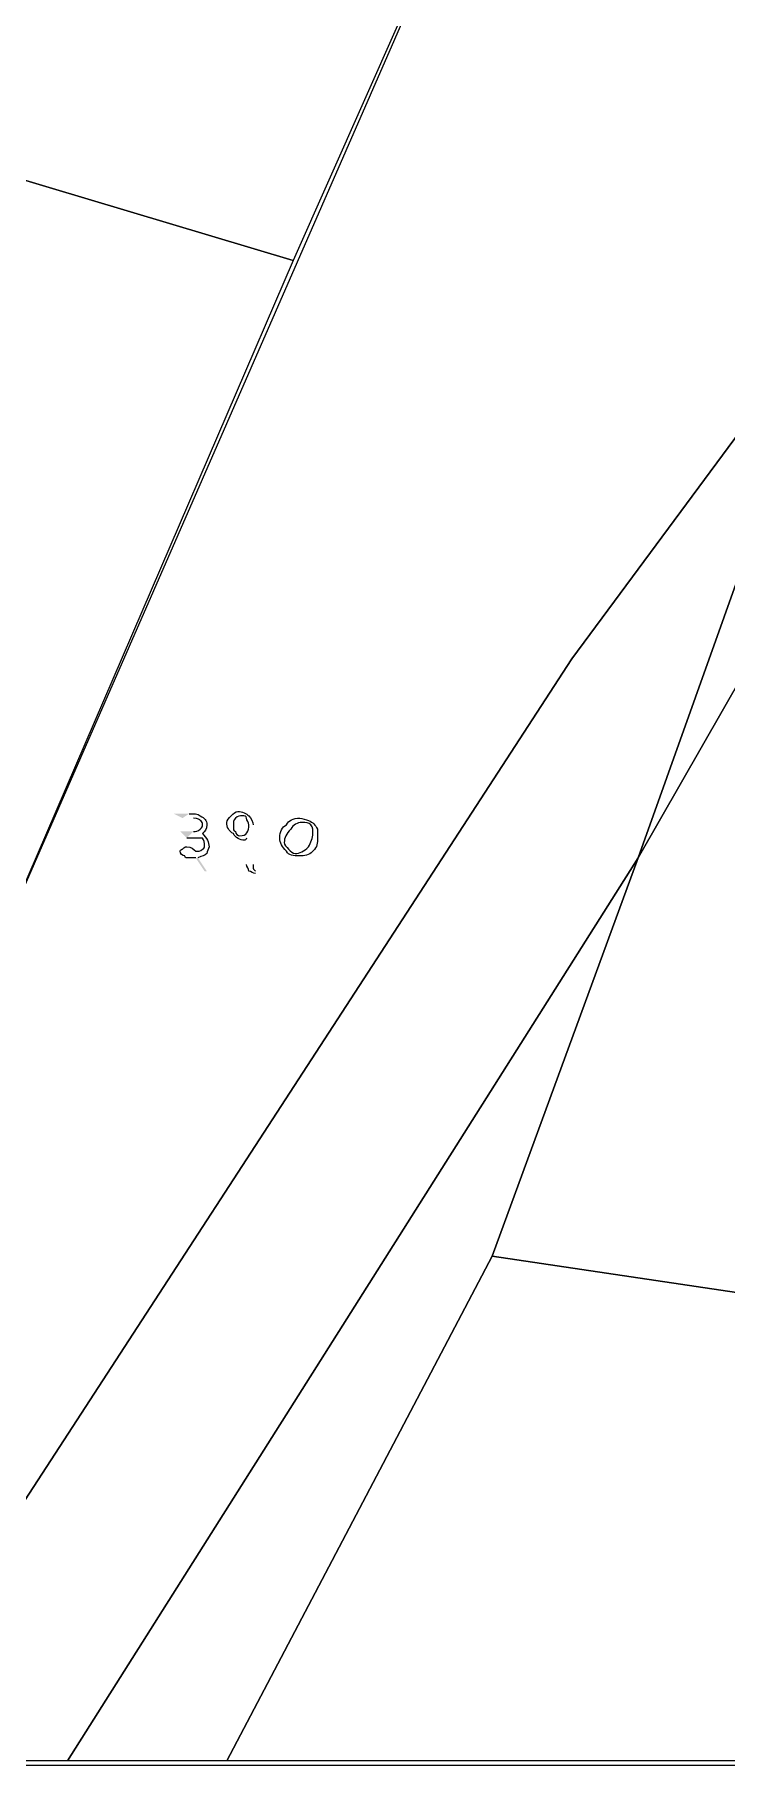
# Model space of a CAD drawing. Header units: inches. Extents: x -9985691 to 3643, y -3269800 to 4788.
# Drawn here: x -4983112 to -4982851, y -3261197 to -3260545 of the extents above; entities that cross this region are included whole.
import ezdxf

# ---------------------------------------------------------------- set-up
doc = ezdxf.new("R2010")
doc.units = ezdxf.units.IN
doc.header["$LTSCALE"] = 2
doc.header["$MEASUREMENT"] = 0
doc.layers.add('PDF_Geometry', color=7, linetype='CONTINUOUS')
doc.layers.add('PDF_Solid Fills', color=7, linetype='CONTINUOUS')

msp = doc.modelspace()

# ---------------------------------------------------------------- hatches: boundary and pattern name
at = {"layer": 'PDF_Solid Fills', "transparency": 33554559}
h = msp.add_hatch(color=256, dxfattribs=at)
h.paths.add_polyline_path([(-4983056.1, -3260840.48), (-4983059.43, -3260838.82), (-4983053.6, -3260838.82)], flags=0)
h.paths.add_polyline_path([(-4983050.26, -3260855.48), (-4983046.93, -3260860.48), (-4983047.76, -3260860.48), (-4983051.1, -3260855.48)], flags=0)
h.paths.add_polyline_path([(-4983054.43, -3260847.98), (-4983056.93, -3260845.48), (-4983051.93, -3260845.48)], flags=0)
h.paths.add_polyline_path([(-4983029.43, -3260842.98), (-4983029.43, -3260857.98)], flags=0)
h.paths.add_polyline_path([(-4983028.6, -3260860.48), (-4983028.6, -3260861.32)], flags=0)
h = msp.add_hatch(color=256, dxfattribs=at)
h.paths.add_polyline_path([(-4983056.1, -3260840.48), (-4983059.43, -3260838.82), (-4983053.6, -3260838.82)], flags=0)
h.paths.add_polyline_path([(-4983050.26, -3260855.48), (-4983046.93, -3260860.48), (-4983047.76, -3260860.48), (-4983051.1, -3260855.48)], flags=0)
h.paths.add_polyline_path([(-4983054.43, -3260847.98), (-4983056.93, -3260845.48), (-4983051.93, -3260845.48)], flags=0)
h.paths.add_polyline_path([(-4983029.43, -3260842.98), (-4983029.43, -3260857.98)], flags=0)
h.paths.add_polyline_path([(-4983028.6, -3260860.48), (-4983028.6, -3260861.32)], flags=0)

# ---------------------------------------------------------------- linework, layer by layer
at = {"layer": 'PDF_Geometry', "lineweight": 13}
msp.add_lwpolyline([(-4983670.26, -3257525.48), (-4979932.76, -3257525.48), (-4979932.76, -3261197.15), (-4983670.26, -3261197.15)], close=True, dxfattribs=at)
at = {"layer": 'PDF_Geometry', "lineweight": 9}
for points in [[(-4982779.43, -3260565.48), (-4982809.43, -3260645.48), (-4982909.43, -3260780.48), (-4983179.43, -3261195.48), (-4983284.43, -3261195.48), (-4983139.43, -3260920.48), (-4982894.43, -3260360.48), (-4982889.43, -3260355.48), (-4982829.43, -3260215.48), (-4982819.43, -3260210.48), (-4982629.43, -3260170.48), (-4982739.43, -3260455.48)], [(-4982779.43, -3260565.48), (-4982809.43, -3260645.48), (-4982909.43, -3260780.48), (-4983179.43, -3261195.48), (-4983284.43, -3261195.48), (-4983139.43, -3260920.48), (-4982894.43, -3260360.48), (-4982889.43, -3260355.48), (-4982829.43, -3260215.48), (-4982819.43, -3260210.48), (-4982629.43, -3260170.48), (-4982739.43, -3260455.48)], [(-4982779.43, -3260565.48), (-4982809.43, -3260645.48), (-4982909.43, -3260780.48), (-4983179.43, -3261195.48), (-4983284.43, -3261195.48), (-4983139.43, -3260920.48), (-4982894.43, -3260360.48), (-4982889.43, -3260355.48), (-4982829.43, -3260215.48), (-4982819.43, -3260210.48), (-4982629.43, -3260170.48), (-4982739.43, -3260455.48)], [(-4982779.43, -3260565.48), (-4982809.43, -3260645.48), (-4982909.43, -3260780.48), (-4983179.43, -3261195.48), (-4983284.43, -3261195.48), (-4983139.43, -3260920.48), (-4982894.43, -3260360.48), (-4982889.43, -3260355.48), (-4982829.43, -3260215.48), (-4982819.43, -3260210.48), (-4982629.43, -3260170.48), (-4982739.43, -3260455.48)], [(-4983544.43, -3260195.48), (-4983059.43, -3260300.48), (-4982884.43, -3260335.48), (-4982889.43, -3260355.48), (-4982894.43, -3260360.48), (-4983014.43, -3260630.48), (-4983649.43, -3260440.48), (-4983669.43, -3260435.48), (-4983669.43, -3260385.48), (-4983599.43, -3260275.48), (-4983559.43, -3260210.48)], [(-4983544.43, -3260195.48), (-4983059.43, -3260300.48), (-4982884.43, -3260335.48), (-4982889.43, -3260355.48), (-4982894.43, -3260360.48), (-4983014.43, -3260630.48), (-4983649.43, -3260440.48), (-4983669.43, -3260435.48), (-4983669.43, -3260385.48), (-4983599.43, -3260275.48), (-4983559.43, -3260210.48)], [(-4983544.43, -3260195.48), (-4983059.43, -3260300.48), (-4982884.43, -3260335.48), (-4982889.43, -3260355.48), (-4982894.43, -3260360.48), (-4983014.43, -3260630.48), (-4983649.43, -3260440.48), (-4983669.43, -3260435.48), (-4983669.43, -3260385.48), (-4983599.43, -3260275.48), (-4983559.43, -3260210.48)], [(-4983544.43, -3260195.48), (-4983059.43, -3260300.48), (-4982884.43, -3260335.48), (-4982889.43, -3260355.48), (-4982894.43, -3260360.48), (-4983014.43, -3260630.48), (-4983649.43, -3260440.48), (-4983669.43, -3260435.48), (-4983669.43, -3260385.48), (-4983599.43, -3260275.48), (-4983559.43, -3260210.48)], [(-4983014.43, -3260630.48), (-4983139.43, -3260920.48), (-4983554.43, -3260760.48), (-4983669.43, -3260720.48), (-4983669.43, -3260460.48), (-4983649.43, -3260440.48)], [(-4983014.43, -3260630.48), (-4983139.43, -3260920.48), (-4983554.43, -3260760.48), (-4983669.43, -3260720.48), (-4983669.43, -3260460.48), (-4983649.43, -3260440.48)], [(-4983014.43, -3260630.48), (-4983139.43, -3260920.48), (-4983554.43, -3260760.48), (-4983669.43, -3260720.48), (-4983669.43, -3260460.48), (-4983649.43, -3260440.48)], [(-4983014.43, -3260630.48), (-4983139.43, -3260920.48), (-4983554.43, -3260760.48), (-4983669.43, -3260720.48), (-4983669.43, -3260460.48), (-4983649.43, -3260440.48)], [(-4982689.43, -3260590.48), (-4982844.43, -3260785.48), (-4982884.43, -3260855.48), (-4982809.43, -3260645.48), (-4982759.43, -3260570.48)], [(-4982689.43, -3260590.48), (-4982844.43, -3260785.48), (-4982884.43, -3260855.48), (-4982809.43, -3260645.48), (-4982759.43, -3260570.48)], [(-4982689.43, -3260590.48), (-4982844.43, -3260785.48), (-4982884.43, -3260855.48), (-4982809.43, -3260645.48), (-4982759.43, -3260570.48)], [(-4982689.43, -3260590.48), (-4982844.43, -3260785.48), (-4982884.43, -3260855.48), (-4982809.43, -3260645.48), (-4982759.43, -3260570.48)], [(-4982884.43, -3260855.48), (-4983099.43, -3261195.48), (-4983179.43, -3261195.48), (-4982909.43, -3260780.48), (-4982809.43, -3260645.48)], [(-4982884.43, -3260855.48), (-4983099.43, -3261195.48), (-4983179.43, -3261195.48), (-4982909.43, -3260780.48), (-4982809.43, -3260645.48)], [(-4982884.43, -3260855.48), (-4983099.43, -3261195.48), (-4983179.43, -3261195.48), (-4982909.43, -3260780.48), (-4982809.43, -3260645.48)], [(-4982884.43, -3260855.48), (-4983099.43, -3261195.48), (-4983179.43, -3261195.48), (-4982909.43, -3260780.48), (-4982809.43, -3260645.48)], [(-4982404.43, -3260955.48), (-4982434.43, -3261080.48), (-4982939.43, -3261005.48), (-4982884.43, -3260855.48), (-4982844.43, -3260785.48), (-4982554.43, -3260920.48), (-4982419.43, -3260940.48)], [(-4982404.43, -3260955.48), (-4982434.43, -3261080.48), (-4982939.43, -3261005.48), (-4982884.43, -3260855.48), (-4982844.43, -3260785.48), (-4982554.43, -3260920.48), (-4982419.43, -3260940.48)], [(-4982404.43, -3260955.48), (-4982434.43, -3261080.48), (-4982939.43, -3261005.48), (-4982884.43, -3260855.48), (-4982844.43, -3260785.48), (-4982554.43, -3260920.48), (-4982419.43, -3260940.48)], [(-4982404.43, -3260955.48), (-4982434.43, -3261080.48), (-4982939.43, -3261005.48), (-4982884.43, -3260855.48), (-4982844.43, -3260785.48), (-4982554.43, -3260920.48), (-4982419.43, -3260940.48)], [(-4982939.43, -3261005.48), (-4983039.43, -3261195.48), (-4983099.43, -3261195.48), (-4982884.43, -3260855.48)], [(-4982939.43, -3261005.48), (-4983039.43, -3261195.48), (-4983099.43, -3261195.48), (-4982884.43, -3260855.48)], [(-4982939.43, -3261005.48), (-4983039.43, -3261195.48), (-4983099.43, -3261195.48), (-4982884.43, -3260855.48)], [(-4982939.43, -3261005.48), (-4983039.43, -3261195.48), (-4983099.43, -3261195.48), (-4982884.43, -3260855.48)], [(-4982434.43, -3261080.48), (-4982454.43, -3261195.48), (-4983039.43, -3261195.48), (-4982939.43, -3261005.48)], [(-4982434.43, -3261080.48), (-4982454.43, -3261195.48), (-4983039.43, -3261195.48), (-4982939.43, -3261005.48)], [(-4982434.43, -3261080.48), (-4982454.43, -3261195.48), (-4983039.43, -3261195.48), (-4982939.43, -3261005.48)], [(-4982434.43, -3261080.48), (-4982454.43, -3261195.48), (-4983039.43, -3261195.48), (-4982939.43, -3261005.48)]]:
    msp.add_lwpolyline(points, close=True, dxfattribs=at)
at = {"layer": 'PDF_Geometry', "lineweight": 25}
for points in [[(-4983053.6, -3260838.82), (-4983051.93, -3260838.82), (-4983050.26, -3260838.82), (-4983049.43, -3260839.65)], [(-4983053.6, -3260838.82), (-4983051.93, -3260838.82), (-4983050.26, -3260838.82), (-4983049.43, -3260839.65)], [(-4983049.43, -3260841.32), (-4983049.43, -3260841.32), (-4983050.26, -3260840.48), (-4983051.93, -3260840.48)], [(-4983049.43, -3260841.32), (-4983049.43, -3260841.32), (-4983050.26, -3260840.48), (-4983051.93, -3260840.48)], [(-4983049.43, -3260839.65), (-4983047.76, -3260840.48), (-4983046.93, -3260841.32), (-4983046.93, -3260842.98)], [(-4983049.43, -3260839.65), (-4983047.76, -3260840.48), (-4983046.93, -3260841.32), (-4983046.93, -3260842.98)], [(-4983048.6, -3260842.98), (-4983048.6, -3260842.15), (-4983048.6, -3260842.15), (-4983049.43, -3260841.32)], [(-4983048.6, -3260842.98), (-4983048.6, -3260842.15), (-4983048.6, -3260842.15), (-4983049.43, -3260841.32)], [(-4983039.43, -3260842.15), (-4983039.43, -3260841.32), (-4983038.6, -3260840.48), (-4983037.76, -3260839.65)], [(-4983039.43, -3260842.15), (-4983039.43, -3260841.32), (-4983038.6, -3260840.48), (-4983037.76, -3260839.65)], [(-4983037.76, -3260839.65), (-4983036.93, -3260838.82), (-4983036.1, -3260837.98), (-4983035.26, -3260837.98)], [(-4983037.76, -3260839.65), (-4983036.93, -3260838.82), (-4983036.1, -3260837.98), (-4983035.26, -3260837.98)], [(-4983036.1, -3260840.48), (-4983036.93, -3260841.32), (-4983036.93, -3260842.15), (-4983036.93, -3260842.98)], [(-4983036.1, -3260840.48), (-4983036.93, -3260841.32), (-4983036.93, -3260842.15), (-4983036.93, -3260842.98)], [(-4983033.6, -3260839.65), (-4983034.43, -3260839.65), (-4983035.26, -3260839.65), (-4983036.1, -3260840.48)], [(-4983033.6, -3260839.65), (-4983034.43, -3260839.65), (-4983035.26, -3260839.65), (-4983036.1, -3260840.48)], [(-4983035.26, -3260837.98), (-4983033.6, -3260837.98), (-4983031.93, -3260838.82), (-4983031.1, -3260839.65)], [(-4983035.26, -3260837.98), (-4983033.6, -3260837.98), (-4983031.93, -3260838.82), (-4983031.1, -3260839.65)], [(-4983031.93, -3260840.48), (-4983031.93, -3260839.65), (-4983032.76, -3260839.65), (-4983033.6, -3260839.65)], [(-4983031.93, -3260840.48), (-4983031.93, -3260839.65), (-4983032.76, -3260839.65), (-4983033.6, -3260839.65)], [(-4983031.1, -3260842.98), (-4983031.1, -3260842.15), (-4983031.93, -3260841.32), (-4983031.93, -3260840.48)], [(-4983031.1, -3260842.98), (-4983031.1, -3260842.15), (-4983031.93, -3260841.32), (-4983031.93, -3260840.48)], [(-4983031.1, -3260839.65), (-4983030.26, -3260840.48), (-4983029.43, -3260842.15), (-4983029.43, -3260842.98)], [(-4983031.1, -3260839.65), (-4983030.26, -3260840.48), (-4983029.43, -3260842.15), (-4983029.43, -3260842.98)], [(-4983016.93, -3260842.98), (-4983016.1, -3260841.32), (-4983014.43, -3260840.48), (-4983011.93, -3260840.48)], [(-4983016.93, -3260842.98), (-4983016.1, -3260841.32), (-4983014.43, -3260840.48), (-4983011.93, -3260840.48)], [(-4983011.93, -3260840.48), (-4983011.1, -3260840.48), (-4983009.43, -3260841.32), (-4983008.6, -3260841.32)], [(-4983011.93, -3260840.48), (-4983011.1, -3260840.48), (-4983009.43, -3260841.32), (-4983008.6, -3260841.32)], [(-4983008.6, -3260841.32), (-4983006.93, -3260842.15), (-4983006.1, -3260842.98), (-4983005.26, -3260844.65)], [(-4983008.6, -3260841.32), (-4983006.93, -3260842.15), (-4983006.1, -3260842.98), (-4983005.26, -3260844.65)], [(-4983052.76, -3260847.98), (-4983053.6, -3260847.98), (-4983054.43, -3260847.98), (-4983054.43, -3260847.98)], [(-4983052.76, -3260847.98), (-4983053.6, -3260847.98), (-4983054.43, -3260847.98), (-4983054.43, -3260847.98)], [(-4983051.93, -3260847.98), (-4983051.93, -3260847.98), (-4983052.76, -3260847.98), (-4983052.76, -3260847.98)], [(-4983051.93, -3260847.98), (-4983051.93, -3260847.98), (-4983052.76, -3260847.98), (-4983052.76, -3260847.98)], [(-4983051.93, -3260845.48), (-4983051.1, -3260845.48), (-4983050.26, -3260845.48), (-4983049.43, -3260844.65)], [(-4983051.93, -3260845.48), (-4983051.1, -3260845.48), (-4983050.26, -3260845.48), (-4983049.43, -3260844.65)], [(-4983048.6, -3260847.98), (-4983049.43, -3260847.98), (-4983050.26, -3260847.98), (-4983051.93, -3260847.98)], [(-4983048.6, -3260847.98), (-4983049.43, -3260847.98), (-4983050.26, -3260847.98), (-4983051.93, -3260847.98)], [(-4983049.43, -3260844.65), (-4983048.6, -3260843.82), (-4983048.6, -3260843.82), (-4983048.6, -3260842.98)], [(-4983049.43, -3260844.65), (-4983048.6, -3260843.82), (-4983048.6, -3260843.82), (-4983048.6, -3260842.98)], [(-4983046.93, -3260842.98), (-4983046.93, -3260844.65), (-4983047.76, -3260845.48), (-4983048.6, -3260846.32)], [(-4983046.93, -3260842.98), (-4983046.93, -3260844.65), (-4983047.76, -3260845.48), (-4983048.6, -3260846.32)], [(-4983048.6, -3260846.32), (-4983046.93, -3260847.98), (-4983046.1, -3260849.65), (-4983046.1, -3260851.32)], [(-4983048.6, -3260846.32), (-4983046.93, -3260847.98), (-4983046.1, -3260849.65), (-4983046.1, -3260851.32)], [(-4983047.76, -3260851.32), (-4983047.76, -3260849.65), (-4983047.76, -3260848.82), (-4983048.6, -3260847.98)], [(-4983047.76, -3260851.32), (-4983047.76, -3260849.65), (-4983047.76, -3260848.82), (-4983048.6, -3260847.98)], [(-4983036.93, -3260846.32), (-4983038.6, -3260845.48), (-4983039.43, -3260843.82), (-4983039.43, -3260842.15)], [(-4983036.93, -3260846.32), (-4983038.6, -3260845.48), (-4983039.43, -3260843.82), (-4983039.43, -3260842.15)], [(-4983036.93, -3260842.98), (-4983036.93, -3260844.65), (-4983036.93, -3260845.48), (-4983036.1, -3260845.48)], [(-4983036.93, -3260842.98), (-4983036.93, -3260844.65), (-4983036.93, -3260845.48), (-4983036.1, -3260845.48)], [(-4983032.76, -3260848.82), (-4983034.43, -3260848.82), (-4983036.1, -3260847.98), (-4983036.93, -3260846.32)], [(-4983032.76, -3260848.82), (-4983034.43, -3260848.82), (-4983036.1, -3260847.98), (-4983036.93, -3260846.32)], [(-4983036.1, -3260845.48), (-4983036.1, -3260846.32), (-4983035.26, -3260847.15), (-4983034.43, -3260847.15)], [(-4983036.1, -3260845.48), (-4983036.1, -3260846.32), (-4983035.26, -3260847.15), (-4983034.43, -3260847.15)], [(-4983034.43, -3260847.15), (-4983031.93, -3260847.15), (-4983031.1, -3260845.48), (-4983031.1, -3260842.98)], [(-4983034.43, -3260847.15), (-4983031.93, -3260847.15), (-4983031.1, -3260845.48), (-4983031.1, -3260842.98)], [(-4983031.93, -3260847.98), (-4983031.93, -3260848.82), (-4983032.76, -3260848.82), (-4983032.76, -3260848.82)], [(-4983031.93, -3260847.98), (-4983031.93, -3260848.82), (-4983032.76, -3260848.82), (-4983032.76, -3260848.82)], [(-4983019.43, -3260847.98), (-4983019.43, -3260845.48), (-4983018.6, -3260843.82), (-4983016.93, -3260842.98)], [(-4983019.43, -3260847.98), (-4983019.43, -3260845.48), (-4983018.6, -3260843.82), (-4983016.93, -3260842.98)], [(-4983016.93, -3260852.98), (-4983018.6, -3260851.32), (-4983019.43, -3260849.65), (-4983019.43, -3260847.98)], [(-4983016.93, -3260852.98), (-4983018.6, -3260851.32), (-4983019.43, -3260849.65), (-4983019.43, -3260847.98)], [(-4983015.26, -3260844.65), (-4983016.93, -3260846.32), (-4983017.76, -3260847.98), (-4983017.76, -3260849.65)], [(-4983015.26, -3260844.65), (-4983016.93, -3260846.32), (-4983017.76, -3260847.98), (-4983017.76, -3260849.65)], [(-4983011.1, -3260842.15), (-4983012.76, -3260842.15), (-4983014.43, -3260842.98), (-4983015.26, -3260844.65)], [(-4983011.1, -3260842.15), (-4983012.76, -3260842.15), (-4983014.43, -3260842.98), (-4983015.26, -3260844.65)], [(-4983007.76, -3260842.98), (-4983008.6, -3260842.15), (-4983009.43, -3260842.15), (-4983011.1, -3260842.15)], [(-4983007.76, -3260842.98), (-4983008.6, -3260842.15), (-4983009.43, -3260842.15), (-4983011.1, -3260842.15)], [(-4983008.6, -3260851.32), (-4983007.76, -3260849.65), (-4983006.93, -3260847.98), (-4983006.93, -3260846.32)], [(-4983008.6, -3260851.32), (-4983007.76, -3260849.65), (-4983006.93, -3260847.98), (-4983006.93, -3260846.32)], [(-4983006.93, -3260846.32), (-4983006.93, -3260845.48), (-4983006.93, -3260843.82), (-4983007.76, -3260842.98)], [(-4983006.93, -3260846.32), (-4983006.93, -3260845.48), (-4983006.93, -3260843.82), (-4983007.76, -3260842.98)], [(-4983005.26, -3260847.98), (-4983005.26, -3260849.65), (-4983005.26, -3260851.32), (-4983006.93, -3260852.98)], [(-4983005.26, -3260847.98), (-4983005.26, -3260849.65), (-4983005.26, -3260851.32), (-4983006.93, -3260852.98)], [(-4983005.26, -3260844.65), (-4983005.26, -3260845.48), (-4983005.26, -3260846.32), (-4983005.26, -3260847.98)], [(-4983005.26, -3260844.65), (-4983005.26, -3260845.48), (-4983005.26, -3260846.32), (-4983005.26, -3260847.98)], [(-4983056.93, -3260852.98), (-4983056.93, -3260852.15), (-4983056.1, -3260852.15), (-4983056.1, -3260852.15)], [(-4983056.93, -3260852.98), (-4983056.93, -3260852.15), (-4983056.1, -3260852.15), (-4983056.1, -3260852.15)], [(-4983055.26, -3260854.65), (-4983056.1, -3260854.65), (-4983056.93, -3260853.82), (-4983056.93, -3260852.98)], [(-4983055.26, -3260854.65), (-4983056.1, -3260854.65), (-4983056.93, -3260853.82), (-4983056.93, -3260852.98)], [(-4983056.1, -3260852.15), (-4983055.26, -3260851.32), (-4983055.26, -3260851.32), (-4983054.43, -3260851.32)], [(-4983056.1, -3260852.15), (-4983055.26, -3260851.32), (-4983055.26, -3260851.32), (-4983054.43, -3260851.32)], [(-4983053.6, -3260855.48), (-4983054.43, -3260855.48), (-4983055.26, -3260855.48), (-4983055.26, -3260854.65)], [(-4983053.6, -3260855.48), (-4983054.43, -3260855.48), (-4983055.26, -3260855.48), (-4983055.26, -3260854.65)], [(-4983054.43, -3260851.32), (-4983052.76, -3260851.32), (-4983051.93, -3260852.15), (-4983051.1, -3260852.98)], [(-4983054.43, -3260851.32), (-4983052.76, -3260851.32), (-4983051.93, -3260852.15), (-4983051.1, -3260852.98)], [(-4983051.1, -3260852.98), (-4983050.26, -3260852.98), (-4983049.43, -3260852.98), (-4983048.6, -3260852.15)], [(-4983051.1, -3260852.98), (-4983050.26, -3260852.98), (-4983049.43, -3260852.98), (-4983048.6, -3260852.15)], [(-4983046.93, -3260853.82), (-4983047.76, -3260854.65), (-4983048.6, -3260854.65), (-4983050.26, -3260855.48)], [(-4983046.93, -3260853.82), (-4983047.76, -3260854.65), (-4983048.6, -3260854.65), (-4983050.26, -3260855.48)], [(-4983048.6, -3260852.15), (-4983047.76, -3260852.15), (-4983047.76, -3260851.32), (-4983047.76, -3260851.32)], [(-4983048.6, -3260852.15), (-4983047.76, -3260852.15), (-4983047.76, -3260851.32), (-4983047.76, -3260851.32)], [(-4983046.1, -3260851.32), (-4983046.1, -3260852.15), (-4983046.93, -3260852.98), (-4983046.93, -3260853.82)], [(-4983046.1, -3260851.32), (-4983046.1, -3260852.15), (-4983046.93, -3260852.98), (-4983046.93, -3260853.82)], [(-4983017.76, -3260849.65), (-4983017.76, -3260850.48), (-4983016.93, -3260851.32), (-4983016.1, -3260852.15)], [(-4983017.76, -3260849.65), (-4983017.76, -3260850.48), (-4983016.93, -3260851.32), (-4983016.1, -3260852.15)], [(-4983011.93, -3260854.65), (-4983014.43, -3260854.65), (-4983016.1, -3260854.65), (-4983016.93, -3260852.98)], [(-4983011.93, -3260854.65), (-4983014.43, -3260854.65), (-4983016.1, -3260854.65), (-4983016.93, -3260852.98)], [(-4983016.1, -3260852.15), (-4983015.26, -3260852.98), (-4983014.43, -3260853.82), (-4983013.6, -3260853.82)], [(-4983016.1, -3260852.15), (-4983015.26, -3260852.98), (-4983014.43, -3260853.82), (-4983013.6, -3260853.82)], [(-4983013.6, -3260853.82), (-4983011.93, -3260853.82), (-4983010.26, -3260852.98), (-4983008.6, -3260851.32)], [(-4983013.6, -3260853.82), (-4983011.93, -3260853.82), (-4983010.26, -3260852.98), (-4983008.6, -3260851.32)], [(-4983006.93, -3260852.98), (-4983008.6, -3260854.65), (-4983010.26, -3260854.65), (-4983011.93, -3260854.65)], [(-4983006.93, -3260852.98), (-4983008.6, -3260854.65), (-4983010.26, -3260854.65), (-4983011.93, -3260854.65)], [(-4983051.1, -3260855.48), (-4983051.93, -3260855.48), (-4983052.76, -3260855.48), (-4983053.6, -3260855.48)], [(-4983051.1, -3260855.48), (-4983051.93, -3260855.48), (-4983052.76, -3260855.48), (-4983053.6, -3260855.48)], [(-4983031.1, -3260860.48), (-4983031.1, -3260859.65), (-4983031.93, -3260858.82), (-4983031.93, -3260857.98)], [(-4983031.1, -3260860.48), (-4983031.1, -3260859.65), (-4983031.93, -3260858.82), (-4983031.93, -3260857.98)], [(-4983028.6, -3260861.32), (-4983029.43, -3260861.32), (-4983030.26, -3260860.48), (-4983031.1, -3260860.48)], [(-4983028.6, -3260861.32), (-4983029.43, -3260861.32), (-4983030.26, -3260860.48), (-4983031.1, -3260860.48)], [(-4983029.43, -3260857.98), (-4983029.43, -3260858.82), (-4983029.43, -3260858.82), (-4983029.43, -3260858.82)], [(-4983029.43, -3260857.98), (-4983029.43, -3260858.82), (-4983029.43, -3260858.82), (-4983029.43, -3260858.82)], [(-4983029.43, -3260858.82), (-4983029.43, -3260859.65), (-4983029.43, -3260859.65), (-4983028.6, -3260860.48)], [(-4983029.43, -3260858.82), (-4983029.43, -3260859.65), (-4983029.43, -3260859.65), (-4983028.6, -3260860.48)]]:
    msp.add_open_spline(points, degree=3, dxfattribs=at)

doc.saveas('drawing.dxf')
